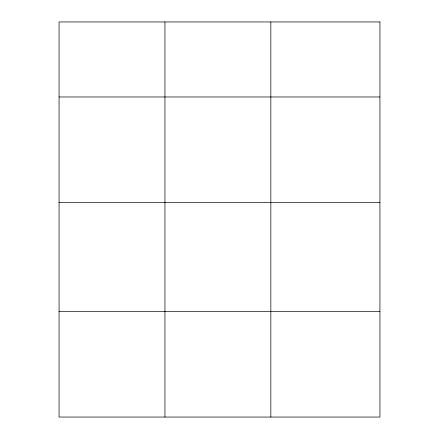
<?xml version="1.0" encoding="UTF-8"?>
<svg xmlns="http://www.w3.org/2000/svg" width="439" height="439" viewBox="0 0 439 439"><rect width="100%" height="100%" fill="white"/><g stroke="black" fill="none" stroke-linecap="round" stroke-linejoin="round"><path stroke-width="0.66" d="M59.062 96.975L379.938 96.975M59.062 202.598L379.938 202.598M59.062 311.427L379.938 311.427M270.841 21.95L270.841 417.05M164.949 21.95L164.949 417.05M379.938 21.95L59.062 21.95L59.062 417.05L379.938 417.05L379.938 21.95"/></g></svg>
